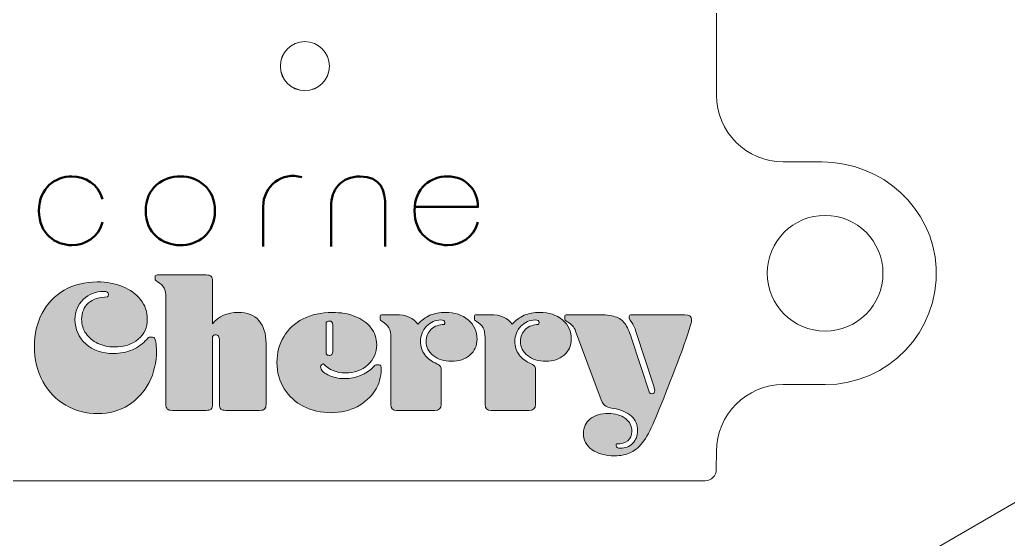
# Model space of a CAD drawing. Header units: inches. Extents: x -5.7 to 5.7, y -3.9 to 4.
# Drawn here: x -1.53 to 0.219, y -2.874 to -1.956 of the extents above; entities that cross this region are included whole.
import ezdxf

# ---------------------------------------------------------------- set-up
doc = ezdxf.new("R2010")
doc.units = ezdxf.units.IN
doc.header["$MEASUREMENT"] = 0
doc.layers.add('_U+5207_U+65AD_U+30D1_U+30B9', color=7, linetype='Continuous')
doc.layers.add('_U+5F6B_U+523B_U+30D1_U+30B9', color=7, linetype='Continuous')

# ---------------------------------------------------------------- blocks, each defined once
blk = doc.blocks.new('block 2')
at = {"layer": '_U+5F6B_U+523B_U+30D1_U+30B9', "color": 7, "lineweight": 50, "true_color": 0xffffff}
for points, knots in [([(-1.384, -2.2731), (-1.3915, -2.2458), (-1.4146, -2.2326), (-1.4381, -2.2326), (-1.4668, -2.2326), (-1.4962, -2.2525), (-1.4962, -2.2933), (-1.4962, -2.3343), (-1.4671, -2.3542), (-1.4378, -2.3542), (-1.4143, -2.3542), (-1.3915, -2.3409), (-1.384, -2.3138)], [0, 0, 0, 0, 1, 1, 1, 2, 2, 2, 3, 3, 3, 4, 4, 4, 4]), ([(-1.2467, -2.3542), (-1.2157, -2.3546), (-1.1847, -2.334), (-1.1847, -2.2935), (-1.1847, -2.253), (-1.2154, -2.2326), (-1.2458, -2.2326), (-1.2768, -2.2326), (-1.3074, -2.2528), (-1.3074, -2.2935), (-1.3074, -2.3337), (-1.2771, -2.3539), (-1.2467, -2.3542)], [0, 0, 0, 0, 1, 1, 1, 2, 2, 2, 3, 3, 3, 4, 4, 4, 4]), ([(-1.0308, -2.2341), (-1.066, -2.2237), (-1.0995, -2.2493), (-1.0995, -2.2862), (-1.0995, -2.2862), (-1.0995, -2.3567), (-1.0995, -2.3567)], [0, 0, 0, 0, 1, 1, 1, 2, 2, 2, 2]), ([(-0.8833, -2.3567), (-0.8833, -2.3567), (-0.8833, -2.2873), (-0.8833, -2.2873), (-0.8833, -2.2553), (-0.8916, -2.2335), (-0.9279, -2.2329), (-0.961, -2.2322), (-0.9793, -2.2559), (-0.9793, -2.2859), (-0.9793, -2.2859), (-0.9793, -2.3567), (-0.9793, -2.3567)], [0, 0, 0, 0, 1, 1, 1, 2, 2, 2, 3, 3, 3, 4, 4, 4, 4])]:
    blk.add_open_spline(points, degree=3, knots=knots, dxfattribs=at)
blk = doc.blocks.new('block 3')
at = {"layer": '_U+5F6B_U+523B_U+30D1_U+30B9', "true_color": 0xffffff}
h = blk.add_hatch(color=7, dxfattribs=at)
h.dxf.hatch_style = 2
edge = h.paths.add_edge_path()
edge.add_spline(control_points=[(-1.2716, -2.4478), (-1.2716, -2.44), (-1.2727, -2.4341), (-1.2749, -2.4299), (-1.2771, -2.4258), (-1.2812, -2.422), (-1.2872, -2.4185), (-1.2888, -2.4176), (-1.2897, -2.4169), (-1.2901, -2.4163), (-1.2904, -2.4157), (-1.2906, -2.415), (-1.2906, -2.4141), (-1.2906, -2.4141), (-1.2906, -2.4101), (-1.2906, -2.4101), (-1.2906, -2.4079), (-1.2892, -2.4068), (-1.2866, -2.4068), (-1.2866, -2.4068), (-1.2003, -2.4068), (-1.2003, -2.4068), (-1.1961, -2.4068), (-1.1931, -2.4076), (-1.1914, -2.4093), (-1.1898, -2.411), (-1.189, -2.4137), (-1.189, -2.4175), (-1.189, -2.4175), (-1.189, -2.4934), (-1.189, -2.4934), (-1.1781, -2.4799), (-1.163, -2.4731), (-1.1436, -2.4731), (-1.1277, -2.4731), (-1.1154, -2.4779), (-1.107, -2.4874), (-1.0986, -2.497), (-1.0943, -2.5105), (-1.0943, -2.5281), (-1.0943, -2.5281), (-1.0943, -2.6357), (-1.0943, -2.6357), (-1.0943, -2.6394), (-1.0952, -2.6421), (-1.0968, -2.6438), (-1.0985, -2.6455), (-1.1015, -2.6463), (-1.1057, -2.6463), (-1.1057, -2.6463), (-1.1656, -2.6463), (-1.1656, -2.6463), (-1.1699, -2.6463), (-1.1728, -2.6455), (-1.1745, -2.6438), (-1.1761, -2.6421), (-1.177, -2.6394), (-1.177, -2.6357), (-1.177, -2.6357), (-1.177, -2.5211), (-1.177, -2.5211), (-1.177, -2.5186), (-1.1775, -2.5166), (-1.1786, -2.5151), (-1.1797, -2.5135), (-1.1813, -2.5127), (-1.1833, -2.5127), (-1.186, -2.5127), (-1.1878, -2.5136), (-1.189, -2.5154), (-1.189, -2.5154), (-1.189, -2.6357), (-1.189, -2.6357), (-1.189, -2.6394), (-1.1898, -2.6421), (-1.1914, -2.6438), (-1.1931, -2.6455), (-1.1961, -2.6463), (-1.2003, -2.6463), (-1.2003, -2.6463), (-1.2602, -2.6463), (-1.2602, -2.6463), (-1.2645, -2.6463), (-1.2674, -2.6455), (-1.2691, -2.6438), (-1.2707, -2.6421), (-1.2716, -2.6394), (-1.2716, -2.6357), (-1.2716, -2.6357), (-1.2716, -2.4478), (-1.2716, -2.4478)], knot_values=[0, 0, 0, 0, 1, 1, 1, 2, 2, 2, 3, 3, 3, 4, 4, 4, 5, 5, 5, 6, 6, 6, 7, 7, 7, 8, 8, 8, 9, 9, 9, 10, 10, 10, 11, 11, 11, 12, 12, 12, 13, 13, 13, 14, 14, 14, 15, 15, 15, 16, 16, 16, 17, 17, 17, 18, 18, 18, 19, 19, 19, 20, 20, 20, 21, 21, 21, 22, 22, 22, 23, 23, 23, 24, 24, 24, 25, 25, 25, 26, 26, 26, 27, 27, 27, 28, 28, 28, 29, 29, 29, 30, 30, 30, 30], degree=3, periodic=1)
h = blk.add_hatch(color=7, dxfattribs=at)
h.dxf.hatch_style = 2
edge = h.paths.add_edge_path()
edge.add_spline(control_points=[(-1.3815, -2.4358), (-1.3959, -2.4358), (-1.408, -2.4406), (-1.4178, -2.4501), (-1.4276, -2.4596), (-1.4325, -2.4714), (-1.4325, -2.4854), (-1.4325, -2.503), (-1.4261, -2.5174), (-1.4133, -2.5287), (-1.4005, -2.54), (-1.3842, -2.5457), (-1.3642, -2.5457), (-1.3524, -2.5457), (-1.3414, -2.5435), (-1.331, -2.539), (-1.3207, -2.5346), (-1.3122, -2.5285), (-1.3055, -2.5207), (-1.3042, -2.5192), (-1.3032, -2.5181), (-1.3025, -2.5176), (-1.3019, -2.517), (-1.3011, -2.5167), (-1.3002, -2.5167), (-1.3002, -2.5167), (-1.2952, -2.5167), (-1.2952, -2.5167), (-1.2937, -2.5167), (-1.2925, -2.5173), (-1.2917, -2.5186), (-1.2909, -2.5198), (-1.2902, -2.5222), (-1.2896, -2.5257), (-1.2887, -2.5302), (-1.2882, -2.5352), (-1.2882, -2.5407), (-1.2882, -2.5614), (-1.2926, -2.5801), (-1.3012, -2.5968), (-1.3099, -2.6136), (-1.3221, -2.627), (-1.3379, -2.637), (-1.3536, -2.647), (-1.3717, -2.652), (-1.3922, -2.652), (-1.4128, -2.652), (-1.4316, -2.6471), (-1.4486, -2.6373), (-1.4656, -2.6276), (-1.4792, -2.6136), (-1.4893, -2.5953), (-1.4994, -2.5771), (-1.5044, -2.5564), (-1.5044, -2.5331), (-1.5044, -2.5113), (-1.4999, -2.4918), (-1.4908, -2.4746), (-1.4817, -2.4574), (-1.4687, -2.4438), (-1.4518, -2.4339), (-1.4349, -2.4241), (-1.4154, -2.4191), (-1.3932, -2.4191), (-1.3765, -2.4191), (-1.3615, -2.4218), (-1.3482, -2.4273), (-1.3349, -2.4327), (-1.3243, -2.4404), (-1.3164, -2.4504), (-1.3085, -2.4604), (-1.3045, -2.4719), (-1.3045, -2.4847), (-1.3045, -2.4996), (-1.3099, -2.5116), (-1.3205, -2.5206), (-1.3312, -2.5296), (-1.3453, -2.534), (-1.3628, -2.534), (-1.3735, -2.534), (-1.3832, -2.532), (-1.392, -2.5279), (-1.4008, -2.5238), (-1.4078, -2.518), (-1.413, -2.5106), (-1.4182, -2.5031), (-1.4208, -2.4946), (-1.4208, -2.4851), (-1.4208, -2.4731), (-1.4167, -2.4635), (-1.4085, -2.4564), (-1.4003, -2.4493), (-1.3892, -2.4458), (-1.3752, -2.4458), (-1.3738, -2.4444), (-1.3732, -2.443), (-1.3732, -2.4414), (-1.3732, -2.4397), (-1.374, -2.4383), (-1.3755, -2.4373), (-1.3771, -2.4363), (-1.3791, -2.4358), (-1.3815, -2.4358)], knot_values=[0, 0, 0, 0, 1, 1, 1, 2, 2, 2, 3, 3, 3, 4, 4, 4, 5, 5, 5, 6, 6, 6, 7, 7, 7, 8, 8, 8, 9, 9, 9, 10, 10, 10, 11, 11, 11, 12, 12, 12, 13, 13, 13, 14, 14, 14, 15, 15, 15, 16, 16, 16, 17, 17, 17, 18, 18, 18, 19, 19, 19, 20, 20, 20, 21, 21, 21, 22, 22, 22, 23, 23, 23, 24, 24, 24, 25, 25, 25, 26, 26, 26, 27, 27, 27, 28, 28, 28, 29, 29, 29, 30, 30, 30, 31, 31, 31, 32, 32, 32, 33, 33, 33, 34, 34, 34, 34], degree=3, periodic=1)
h = blk.add_hatch(color=7, dxfattribs=at)
h.dxf.hatch_style = 2
edge = h.paths.add_edge_path()
edge.add_spline(control_points=[(-0.9977, -2.5694), (-0.9977, -2.5745), (-0.9934, -2.5792), (-0.9847, -2.5835), (-0.9761, -2.5879), (-0.9664, -2.59), (-0.9558, -2.59), (-0.9347, -2.59), (-0.9173, -2.5829), (-0.9038, -2.5687), (-0.9025, -2.5674), (-0.9015, -2.5665), (-0.901, -2.5662), (-0.9004, -2.5659), (-0.8996, -2.5657), (-0.8985, -2.5657), (-0.8985, -2.5657), (-0.8945, -2.5657), (-0.8945, -2.5657), (-0.8929, -2.5657), (-0.8919, -2.5663), (-0.8913, -2.5674), (-0.8908, -2.5685), (-0.8905, -2.5705), (-0.8905, -2.5734), (-0.8905, -2.5871), (-0.8942, -2.5998), (-0.9016, -2.6115), (-0.9091, -2.6232), (-0.9196, -2.6325), (-0.9333, -2.6397), (-0.9469, -2.6468), (-0.9622, -2.6503), (-0.9791, -2.6503), (-0.9971, -2.6503), (-1.0133, -2.6466), (-1.0277, -2.6393), (-1.0422, -2.632), (-1.0537, -2.6216), (-1.0622, -2.608), (-1.0707, -2.5945), (-1.075, -2.579), (-1.075, -2.5617), (-1.075, -2.5446), (-1.071, -2.5294), (-1.063, -2.5161), (-1.055, -2.5027), (-1.0437, -2.4922), (-1.0289, -2.4846), (-1.0141, -2.4769), (-0.9968, -2.4731), (-0.9771, -2.4731), (-0.9622, -2.4731), (-0.9488, -2.4754), (-0.9369, -2.4801), (-0.9251, -2.4847), (-0.9157, -2.4914), (-0.9088, -2.5001), (-0.9019, -2.5087), (-0.8985, -2.5187), (-0.8985, -2.53), (-0.8985, -2.5445), (-0.9037, -2.5564), (-0.9141, -2.5659), (-0.9246, -2.5753), (-0.9378, -2.58), (-0.9538, -2.58), (-0.9698, -2.58), (-0.9827, -2.5747), (-0.9927, -2.564), (-0.9941, -2.564), (-0.9952, -2.5645), (-0.9962, -2.5655), (-0.9972, -2.5665), (-0.9977, -2.5678), (-0.9977, -2.5694)], knot_values=[0, 0, 0, 0, 1, 1, 1, 2, 2, 2, 3, 3, 3, 4, 4, 4, 5, 5, 5, 6, 6, 6, 7, 7, 7, 8, 8, 8, 9, 9, 9, 10, 10, 10, 11, 11, 11, 12, 12, 12, 13, 13, 13, 14, 14, 14, 15, 15, 15, 16, 16, 16, 17, 17, 17, 18, 18, 18, 19, 19, 19, 20, 20, 20, 21, 21, 21, 22, 22, 22, 23, 23, 23, 24, 24, 24, 25, 25, 25, 25], degree=3, periodic=1)
edge = h.paths.add_edge_path()
edge.add_spline(control_points=[(-0.9877, -2.5464), (-0.9864, -2.5482), (-0.9846, -2.549), (-0.9824, -2.549), (-0.9784, -2.549), (-0.9764, -2.5468), (-0.9764, -2.5424), (-0.9764, -2.5424), (-0.9764, -2.4951), (-0.9764, -2.4951), (-0.9764, -2.4906), (-0.9784, -2.4884), (-0.9824, -2.4884), (-0.9846, -2.4884), (-0.9864, -2.4893), (-0.9877, -2.4911), (-0.9877, -2.4911), (-0.9877, -2.5464), (-0.9877, -2.5464)], knot_values=[0, 0, 0, 0, 1, 1, 1, 2, 2, 2, 3, 3, 3, 4, 4, 4, 5, 5, 5, 6, 6, 6, 6], degree=3, periodic=1)
h = blk.add_hatch(color=7, dxfattribs=at)
h.dxf.hatch_style = 2
edge = h.paths.add_edge_path()
edge.add_spline(control_points=[(-0.8648, -2.4771), (-0.8457, -2.4771), (-0.8327, -2.4827), (-0.8258, -2.4941), (-0.8194, -2.487), (-0.8122, -2.4817), (-0.8042, -2.4782), (-0.7962, -2.4748), (-0.787, -2.4731), (-0.7765, -2.4731), (-0.7603, -2.4731), (-0.747, -2.4775), (-0.7366, -2.4864), (-0.7261, -2.4953), (-0.7209, -2.5066), (-0.7209, -2.5204), (-0.7209, -2.5319), (-0.7251, -2.5413), (-0.7336, -2.5485), (-0.742, -2.5558), (-0.7529, -2.5594), (-0.7662, -2.5594), (-0.7793, -2.5594), (-0.79, -2.556), (-0.7984, -2.5494), (-0.8067, -2.5427), (-0.8109, -2.5343), (-0.8109, -2.5241), (-0.8109, -2.5154), (-0.8079, -2.5083), (-0.8019, -2.5027), (-0.7959, -2.4972), (-0.7882, -2.4944), (-0.7789, -2.4944), (-0.7782, -2.4933), (-0.7779, -2.4922), (-0.7779, -2.4911), (-0.7779, -2.488), (-0.7802, -2.4864), (-0.7849, -2.4864), (-0.7946, -2.4864), (-0.8031, -2.4901), (-0.8102, -2.4976), (-0.8173, -2.505), (-0.8209, -2.514), (-0.8209, -2.5244), (-0.8209, -2.5333), (-0.8183, -2.5411), (-0.8134, -2.5479), (-0.8084, -2.5547), (-0.8012, -2.56), (-0.7919, -2.564), (-0.7888, -2.5654), (-0.7867, -2.5669), (-0.7857, -2.5685), (-0.7847, -2.5702), (-0.7842, -2.573), (-0.7842, -2.577), (-0.7842, -2.577), (-0.7842, -2.6357), (-0.7842, -2.6357), (-0.7842, -2.6428), (-0.788, -2.6463), (-0.7955, -2.6463), (-0.7955, -2.6463), (-0.8632, -2.6463), (-0.8632, -2.6463), (-0.87, -2.6463), (-0.8735, -2.6428), (-0.8735, -2.6357), (-0.8735, -2.6357), (-0.8735, -2.5181), (-0.8735, -2.5181), (-0.8735, -2.5103), (-0.8746, -2.5043), (-0.8768, -2.5002), (-0.879, -2.4961), (-0.8832, -2.4923), (-0.8891, -2.4887), (-0.8907, -2.4879), (-0.8916, -2.4871), (-0.892, -2.4866), (-0.8923, -2.486), (-0.8925, -2.4853), (-0.8925, -2.4844), (-0.8925, -2.4844), (-0.8925, -2.4804), (-0.8925, -2.4804), (-0.8925, -2.4782), (-0.8911, -2.4771), (-0.8885, -2.4771), (-0.8885, -2.4771), (-0.8648, -2.4771), (-0.8648, -2.4771)], knot_values=[0, 0, 0, 0, 1, 1, 1, 2, 2, 2, 3, 3, 3, 4, 4, 4, 5, 5, 5, 6, 6, 6, 7, 7, 7, 8, 8, 8, 9, 9, 9, 10, 10, 10, 11, 11, 11, 12, 12, 12, 13, 13, 13, 14, 14, 14, 15, 15, 15, 16, 16, 16, 17, 17, 17, 18, 18, 18, 19, 19, 19, 20, 20, 20, 21, 21, 21, 22, 22, 22, 23, 23, 23, 24, 24, 24, 25, 25, 25, 26, 26, 26, 27, 27, 27, 28, 28, 28, 29, 29, 29, 30, 30, 30, 31, 31, 31, 31], degree=3, periodic=1)
h = blk.add_hatch(color=7, dxfattribs=at)
h.dxf.hatch_style = 2
edge = h.paths.add_edge_path()
edge.add_spline(control_points=[(-0.6979, -2.4771), (-0.6788, -2.4771), (-0.6658, -2.4827), (-0.6589, -2.4941), (-0.6525, -2.487), (-0.6453, -2.4817), (-0.6373, -2.4782), (-0.6293, -2.4748), (-0.6201, -2.4731), (-0.6097, -2.4731), (-0.5934, -2.4731), (-0.5801, -2.4775), (-0.5697, -2.4864), (-0.5592, -2.4953), (-0.554, -2.5066), (-0.554, -2.5204), (-0.554, -2.5319), (-0.5582, -2.5413), (-0.5667, -2.5485), (-0.5751, -2.5558), (-0.586, -2.5594), (-0.5993, -2.5594), (-0.6124, -2.5594), (-0.6231, -2.556), (-0.6315, -2.5494), (-0.6398, -2.5427), (-0.644, -2.5343), (-0.644, -2.5241), (-0.644, -2.5154), (-0.641, -2.5083), (-0.635, -2.5027), (-0.629, -2.4972), (-0.6213, -2.4944), (-0.612, -2.4944), (-0.6113, -2.4933), (-0.611, -2.4922), (-0.611, -2.4911), (-0.611, -2.488), (-0.6133, -2.4864), (-0.618, -2.4864), (-0.6278, -2.4864), (-0.6362, -2.4901), (-0.6433, -2.4976), (-0.6504, -2.505), (-0.654, -2.514), (-0.654, -2.5244), (-0.654, -2.5333), (-0.6515, -2.5411), (-0.6465, -2.5479), (-0.6415, -2.5547), (-0.6343, -2.56), (-0.625, -2.564), (-0.6219, -2.5654), (-0.6198, -2.5669), (-0.6188, -2.5685), (-0.6178, -2.5702), (-0.6173, -2.573), (-0.6173, -2.577), (-0.6173, -2.577), (-0.6173, -2.6357), (-0.6173, -2.6357), (-0.6173, -2.6428), (-0.6211, -2.6463), (-0.6286, -2.6463), (-0.6286, -2.6463), (-0.6963, -2.6463), (-0.6963, -2.6463), (-0.7031, -2.6463), (-0.7066, -2.6428), (-0.7066, -2.6357), (-0.7066, -2.6357), (-0.7066, -2.5181), (-0.7066, -2.5181), (-0.7066, -2.5103), (-0.7077, -2.5043), (-0.7099, -2.5002), (-0.7121, -2.4961), (-0.7163, -2.4923), (-0.7222, -2.4887), (-0.7238, -2.4879), (-0.7247, -2.4871), (-0.7251, -2.4866), (-0.7254, -2.486), (-0.7256, -2.4853), (-0.7256, -2.4844), (-0.7256, -2.4844), (-0.7256, -2.4804), (-0.7256, -2.4804), (-0.7256, -2.4782), (-0.7242, -2.4771), (-0.7216, -2.4771), (-0.7216, -2.4771), (-0.6979, -2.4771), (-0.6979, -2.4771)], knot_values=[0, 0, 0, 0, 1, 1, 1, 2, 2, 2, 3, 3, 3, 4, 4, 4, 5, 5, 5, 6, 6, 6, 7, 7, 7, 8, 8, 8, 9, 9, 9, 10, 10, 10, 11, 11, 11, 12, 12, 12, 13, 13, 13, 14, 14, 14, 15, 15, 15, 16, 16, 16, 17, 17, 17, 18, 18, 18, 19, 19, 19, 20, 20, 20, 21, 21, 21, 22, 22, 22, 23, 23, 23, 24, 24, 24, 25, 25, 25, 26, 26, 26, 27, 27, 27, 28, 28, 28, 29, 29, 29, 30, 30, 30, 31, 31, 31, 31], degree=3, periodic=1)
h = blk.add_hatch(color=7, dxfattribs=at)
h.dxf.hatch_style = 2
edge = h.paths.add_edge_path()
edge.add_spline(control_points=[(-0.5464, -2.5061), (-0.5477, -2.5023), (-0.5495, -2.4992), (-0.5518, -2.4967), (-0.5542, -2.4943), (-0.5577, -2.4916), (-0.5623, -2.4887), (-0.5646, -2.4874), (-0.5657, -2.486), (-0.5657, -2.4844), (-0.5657, -2.4844), (-0.5657, -2.4804), (-0.5657, -2.4804), (-0.5657, -2.4782), (-0.5643, -2.4771), (-0.5617, -2.4771), (-0.5617, -2.4771), (-0.5097, -2.4771), (-0.5097, -2.4771), (-0.4946, -2.4771), (-0.4835, -2.4782), (-0.4762, -2.4806), (-0.469, -2.4829), (-0.4634, -2.487), (-0.4592, -2.4927), (-0.4551, -2.4985), (-0.4512, -2.5071), (-0.4474, -2.5184), (-0.4474, -2.5184), (-0.4154, -2.615), (-0.4154, -2.615), (-0.4143, -2.6161), (-0.413, -2.6167), (-0.4114, -2.6167), (-0.4081, -2.6167), (-0.4064, -2.6148), (-0.4064, -2.611), (-0.4064, -2.6088), (-0.4073, -2.6051), (-0.4091, -2.6), (-0.4091, -2.6), (-0.4391, -2.5084), (-0.4391, -2.5084), (-0.442, -2.4995), (-0.4445, -2.4937), (-0.4468, -2.4911), (-0.4487, -2.4886), (-0.45, -2.487), (-0.4506, -2.4862), (-0.4511, -2.4855), (-0.4514, -2.4845), (-0.4514, -2.4834), (-0.4514, -2.4834), (-0.4514, -2.4804), (-0.4514, -2.4804), (-0.4514, -2.4782), (-0.4501, -2.4771), (-0.4474, -2.4771), (-0.4474, -2.4771), (-0.3531, -2.4771), (-0.3531, -2.4771), (-0.3451, -2.4771), (-0.3411, -2.48), (-0.3411, -2.4857), (-0.3411, -2.4911), (-0.3468, -2.5093), (-0.3581, -2.5404), (-0.3695, -2.5715), (-0.3849, -2.611), (-0.4044, -2.659), (-0.4116, -2.6765), (-0.4185, -2.6901), (-0.4254, -2.6998), (-0.4323, -2.7094), (-0.4399, -2.7163), (-0.4482, -2.7204), (-0.4566, -2.7245), (-0.4664, -2.7266), (-0.4777, -2.7266), (-0.4942, -2.7266), (-0.5074, -2.7229), (-0.5175, -2.7156), (-0.5276, -2.7083), (-0.5327, -2.6986), (-0.5327, -2.6866), (-0.5327, -2.6762), (-0.5286, -2.6677), (-0.5204, -2.6613), (-0.5122, -2.6549), (-0.5015, -2.6516), (-0.4884, -2.6516), (-0.4762, -2.6516), (-0.4662, -2.6546), (-0.4584, -2.6605), (-0.4506, -2.6664), (-0.4468, -2.674), (-0.4468, -2.6833), (-0.4468, -2.6904), (-0.4491, -2.6959), (-0.4539, -2.6998), (-0.4587, -2.7037), (-0.4654, -2.7056), (-0.4741, -2.7056), (-0.4745, -2.7065), (-0.4747, -2.7075), (-0.4747, -2.7086), (-0.4747, -2.7117), (-0.4722, -2.7133), (-0.4671, -2.7133), (-0.4584, -2.7133), (-0.4512, -2.7103), (-0.4454, -2.7044), (-0.4396, -2.6986), (-0.4368, -2.6912), (-0.4368, -2.6823), (-0.4368, -2.6718), (-0.4404, -2.6632), (-0.4477, -2.6565), (-0.4551, -2.6497), (-0.4657, -2.6451), (-0.4797, -2.6427), (-0.4877, -2.6413), (-0.4929, -2.6395), (-0.4954, -2.6373), (-0.4978, -2.6351), (-0.5004, -2.6302), (-0.503, -2.6227), (-0.503, -2.6227), (-0.5464, -2.5061), (-0.5464, -2.5061)], knot_values=[0, 0, 0, 0, 1, 1, 1, 2, 2, 2, 3, 3, 3, 4, 4, 4, 5, 5, 5, 6, 6, 6, 7, 7, 7, 8, 8, 8, 9, 9, 9, 10, 10, 10, 11, 11, 11, 12, 12, 12, 13, 13, 13, 14, 14, 14, 15, 15, 15, 16, 16, 16, 17, 17, 17, 18, 18, 18, 19, 19, 19, 20, 20, 20, 21, 21, 21, 22, 22, 22, 23, 23, 23, 24, 24, 24, 25, 25, 25, 26, 26, 26, 27, 27, 27, 28, 28, 28, 29, 29, 29, 30, 30, 30, 31, 31, 31, 32, 32, 32, 33, 33, 33, 34, 34, 34, 35, 35, 35, 36, 36, 36, 37, 37, 37, 38, 38, 38, 39, 39, 39, 40, 40, 40, 41, 41, 41, 42, 42, 42, 43, 43, 43, 43], degree=3, periodic=1)
at = {"layer": '_U+5F6B_U+523B_U+30D1_U+30B9', "color": 7, "lineweight": 9, "true_color": 0xffffff}
for points, knots in [([(-1.2716, -2.4478), (-1.2716, -2.44), (-1.2727, -2.4341), (-1.2749, -2.4299), (-1.2771, -2.4258), (-1.2812, -2.422), (-1.2872, -2.4185), (-1.2888, -2.4176), (-1.2897, -2.4169), (-1.2901, -2.4163), (-1.2904, -2.4157), (-1.2906, -2.415), (-1.2906, -2.4141), (-1.2906, -2.4141), (-1.2906, -2.4101), (-1.2906, -2.4101), (-1.2906, -2.4079), (-1.2892, -2.4068), (-1.2866, -2.4068), (-1.2866, -2.4068), (-1.2003, -2.4068), (-1.2003, -2.4068), (-1.1961, -2.4068), (-1.1931, -2.4076), (-1.1914, -2.4093), (-1.1898, -2.411), (-1.189, -2.4137), (-1.189, -2.4175), (-1.189, -2.4175), (-1.189, -2.4934), (-1.189, -2.4934), (-1.1781, -2.4799), (-1.163, -2.4731), (-1.1436, -2.4731), (-1.1277, -2.4731), (-1.1154, -2.4779), (-1.107, -2.4874), (-1.0986, -2.497), (-1.0943, -2.5105), (-1.0943, -2.5281), (-1.0943, -2.5281), (-1.0943, -2.6357), (-1.0943, -2.6357), (-1.0943, -2.6394), (-1.0952, -2.6421), (-1.0968, -2.6438), (-1.0985, -2.6455), (-1.1015, -2.6463), (-1.1057, -2.6463), (-1.1057, -2.6463), (-1.1656, -2.6463), (-1.1656, -2.6463), (-1.1699, -2.6463), (-1.1728, -2.6455), (-1.1745, -2.6438), (-1.1761, -2.6421), (-1.177, -2.6394), (-1.177, -2.6357), (-1.177, -2.6357), (-1.177, -2.5211), (-1.177, -2.5211), (-1.177, -2.5186), (-1.1775, -2.5166), (-1.1786, -2.5151), (-1.1797, -2.5135), (-1.1813, -2.5127), (-1.1833, -2.5127), (-1.186, -2.5127), (-1.1878, -2.5136), (-1.189, -2.5154), (-1.189, -2.5154), (-1.189, -2.6357), (-1.189, -2.6357), (-1.189, -2.6394), (-1.1898, -2.6421), (-1.1914, -2.6438), (-1.1931, -2.6455), (-1.1961, -2.6463), (-1.2003, -2.6463), (-1.2003, -2.6463), (-1.2602, -2.6463), (-1.2602, -2.6463), (-1.2645, -2.6463), (-1.2674, -2.6455), (-1.2691, -2.6438), (-1.2707, -2.6421), (-1.2716, -2.6394), (-1.2716, -2.6357), (-1.2716, -2.6357), (-1.2716, -2.4478), (-1.2716, -2.4478)], [0, 0, 0, 0, 1, 1, 1, 2, 2, 2, 3, 3, 3, 4, 4, 4, 5, 5, 5, 6, 6, 6, 7, 7, 7, 8, 8, 8, 9, 9, 9, 10, 10, 10, 11, 11, 11, 12, 12, 12, 13, 13, 13, 14, 14, 14, 15, 15, 15, 16, 16, 16, 17, 17, 17, 18, 18, 18, 19, 19, 19, 20, 20, 20, 21, 21, 21, 22, 22, 22, 23, 23, 23, 24, 24, 24, 25, 25, 25, 26, 26, 26, 27, 27, 27, 28, 28, 28, 29, 29, 29, 30, 30, 30, 30]), ([(-1.3815, -2.4358), (-1.3959, -2.4358), (-1.408, -2.4406), (-1.4178, -2.4501), (-1.4276, -2.4596), (-1.4325, -2.4714), (-1.4325, -2.4854), (-1.4325, -2.503), (-1.4261, -2.5174), (-1.4133, -2.5287), (-1.4005, -2.54), (-1.3842, -2.5457), (-1.3642, -2.5457), (-1.3524, -2.5457), (-1.3414, -2.5435), (-1.331, -2.539), (-1.3207, -2.5346), (-1.3122, -2.5285), (-1.3055, -2.5207), (-1.3042, -2.5192), (-1.3032, -2.5181), (-1.3025, -2.5176), (-1.3019, -2.517), (-1.3011, -2.5167), (-1.3002, -2.5167), (-1.3002, -2.5167), (-1.2952, -2.5167), (-1.2952, -2.5167), (-1.2937, -2.5167), (-1.2925, -2.5173), (-1.2917, -2.5186), (-1.2909, -2.5198), (-1.2902, -2.5222), (-1.2896, -2.5257), (-1.2887, -2.5302), (-1.2882, -2.5352), (-1.2882, -2.5407), (-1.2882, -2.5614), (-1.2926, -2.5801), (-1.3012, -2.5968), (-1.3099, -2.6136), (-1.3221, -2.627), (-1.3379, -2.637), (-1.3536, -2.647), (-1.3717, -2.652), (-1.3922, -2.652), (-1.4128, -2.652), (-1.4316, -2.6471), (-1.4486, -2.6373), (-1.4656, -2.6276), (-1.4792, -2.6136), (-1.4893, -2.5953), (-1.4994, -2.5771), (-1.5044, -2.5564), (-1.5044, -2.5331), (-1.5044, -2.5113), (-1.4999, -2.4918), (-1.4908, -2.4746), (-1.4817, -2.4574), (-1.4687, -2.4438), (-1.4518, -2.4339), (-1.4349, -2.4241), (-1.4154, -2.4191), (-1.3932, -2.4191), (-1.3765, -2.4191), (-1.3615, -2.4218), (-1.3482, -2.4273), (-1.3349, -2.4327), (-1.3243, -2.4404), (-1.3164, -2.4504), (-1.3085, -2.4604), (-1.3045, -2.4719), (-1.3045, -2.4847), (-1.3045, -2.4996), (-1.3099, -2.5116), (-1.3205, -2.5206), (-1.3312, -2.5296), (-1.3453, -2.534), (-1.3628, -2.534), (-1.3735, -2.534), (-1.3832, -2.532), (-1.392, -2.5279), (-1.4008, -2.5238), (-1.4078, -2.518), (-1.413, -2.5106), (-1.4182, -2.5031), (-1.4208, -2.4946), (-1.4208, -2.4851), (-1.4208, -2.4731), (-1.4167, -2.4635), (-1.4085, -2.4564), (-1.4003, -2.4493), (-1.3892, -2.4458), (-1.3752, -2.4458), (-1.3738, -2.4444), (-1.3732, -2.443), (-1.3732, -2.4414), (-1.3732, -2.4397), (-1.374, -2.4383), (-1.3755, -2.4373), (-1.3771, -2.4363), (-1.3791, -2.4358), (-1.3815, -2.4358)], [0, 0, 0, 0, 1, 1, 1, 2, 2, 2, 3, 3, 3, 4, 4, 4, 5, 5, 5, 6, 6, 6, 7, 7, 7, 8, 8, 8, 9, 9, 9, 10, 10, 10, 11, 11, 11, 12, 12, 12, 13, 13, 13, 14, 14, 14, 15, 15, 15, 16, 16, 16, 17, 17, 17, 18, 18, 18, 19, 19, 19, 20, 20, 20, 21, 21, 21, 22, 22, 22, 23, 23, 23, 24, 24, 24, 25, 25, 25, 26, 26, 26, 27, 27, 27, 28, 28, 28, 29, 29, 29, 30, 30, 30, 31, 31, 31, 32, 32, 32, 33, 33, 33, 34, 34, 34, 34]), ([(-0.9977, -2.5694), (-0.9977, -2.5745), (-0.9934, -2.5792), (-0.9847, -2.5835), (-0.9761, -2.5879), (-0.9664, -2.59), (-0.9558, -2.59), (-0.9347, -2.59), (-0.9173, -2.5829), (-0.9038, -2.5687), (-0.9025, -2.5674), (-0.9015, -2.5665), (-0.901, -2.5662), (-0.9004, -2.5659), (-0.8996, -2.5657), (-0.8985, -2.5657), (-0.8985, -2.5657), (-0.8945, -2.5657), (-0.8945, -2.5657), (-0.8929, -2.5657), (-0.8919, -2.5663), (-0.8913, -2.5674), (-0.8908, -2.5685), (-0.8905, -2.5705), (-0.8905, -2.5734), (-0.8905, -2.5871), (-0.8942, -2.5998), (-0.9016, -2.6115), (-0.9091, -2.6232), (-0.9196, -2.6325), (-0.9333, -2.6397), (-0.9469, -2.6468), (-0.9622, -2.6503), (-0.9791, -2.6503), (-0.9971, -2.6503), (-1.0133, -2.6466), (-1.0277, -2.6393), (-1.0422, -2.632), (-1.0537, -2.6216), (-1.0622, -2.608), (-1.0707, -2.5945), (-1.075, -2.579), (-1.075, -2.5617), (-1.075, -2.5446), (-1.071, -2.5294), (-1.063, -2.5161), (-1.055, -2.5027), (-1.0437, -2.4922), (-1.0289, -2.4846), (-1.0141, -2.4769), (-0.9968, -2.4731), (-0.9771, -2.4731), (-0.9622, -2.4731), (-0.9488, -2.4754), (-0.9369, -2.4801), (-0.9251, -2.4847), (-0.9157, -2.4914), (-0.9088, -2.5001), (-0.9019, -2.5087), (-0.8985, -2.5187), (-0.8985, -2.53), (-0.8985, -2.5445), (-0.9037, -2.5564), (-0.9141, -2.5659), (-0.9246, -2.5753), (-0.9378, -2.58), (-0.9538, -2.58), (-0.9698, -2.58), (-0.9827, -2.5747), (-0.9927, -2.564), (-0.9941, -2.564), (-0.9952, -2.5645), (-0.9962, -2.5655), (-0.9972, -2.5665), (-0.9977, -2.5678), (-0.9977, -2.5694)], [0, 0, 0, 0, 1, 1, 1, 2, 2, 2, 3, 3, 3, 4, 4, 4, 5, 5, 5, 6, 6, 6, 7, 7, 7, 8, 8, 8, 9, 9, 9, 10, 10, 10, 11, 11, 11, 12, 12, 12, 13, 13, 13, 14, 14, 14, 15, 15, 15, 16, 16, 16, 17, 17, 17, 18, 18, 18, 19, 19, 19, 20, 20, 20, 21, 21, 21, 22, 22, 22, 23, 23, 23, 24, 24, 24, 25, 25, 25, 25]), ([(-0.8648, -2.4771), (-0.8457, -2.4771), (-0.8327, -2.4827), (-0.8258, -2.4941), (-0.8194, -2.487), (-0.8122, -2.4817), (-0.8042, -2.4782), (-0.7962, -2.4748), (-0.787, -2.4731), (-0.7765, -2.4731), (-0.7603, -2.4731), (-0.747, -2.4775), (-0.7366, -2.4864), (-0.7261, -2.4953), (-0.7209, -2.5066), (-0.7209, -2.5204), (-0.7209, -2.5319), (-0.7251, -2.5413), (-0.7336, -2.5485), (-0.742, -2.5558), (-0.7529, -2.5594), (-0.7662, -2.5594), (-0.7793, -2.5594), (-0.79, -2.556), (-0.7984, -2.5494), (-0.8067, -2.5427), (-0.8109, -2.5343), (-0.8109, -2.5241), (-0.8109, -2.5154), (-0.8079, -2.5083), (-0.8019, -2.5027), (-0.7959, -2.4972), (-0.7882, -2.4944), (-0.7789, -2.4944), (-0.7782, -2.4933), (-0.7779, -2.4922), (-0.7779, -2.4911), (-0.7779, -2.488), (-0.7802, -2.4864), (-0.7849, -2.4864), (-0.7946, -2.4864), (-0.8031, -2.4901), (-0.8102, -2.4976), (-0.8173, -2.505), (-0.8209, -2.514), (-0.8209, -2.5244), (-0.8209, -2.5333), (-0.8183, -2.5411), (-0.8134, -2.5479), (-0.8084, -2.5547), (-0.8012, -2.56), (-0.7919, -2.564), (-0.7888, -2.5654), (-0.7867, -2.5669), (-0.7857, -2.5685), (-0.7847, -2.5702), (-0.7842, -2.573), (-0.7842, -2.577), (-0.7842, -2.577), (-0.7842, -2.6357), (-0.7842, -2.6357), (-0.7842, -2.6428), (-0.788, -2.6463), (-0.7955, -2.6463), (-0.7955, -2.6463), (-0.8632, -2.6463), (-0.8632, -2.6463), (-0.87, -2.6463), (-0.8735, -2.6428), (-0.8735, -2.6357), (-0.8735, -2.6357), (-0.8735, -2.5181), (-0.8735, -2.5181), (-0.8735, -2.5103), (-0.8746, -2.5043), (-0.8768, -2.5002), (-0.879, -2.4961), (-0.8832, -2.4923), (-0.8891, -2.4887), (-0.8907, -2.4879), (-0.8916, -2.4871), (-0.892, -2.4866), (-0.8923, -2.486), (-0.8925, -2.4853), (-0.8925, -2.4844), (-0.8925, -2.4844), (-0.8925, -2.4804), (-0.8925, -2.4804), (-0.8925, -2.4782), (-0.8911, -2.4771), (-0.8885, -2.4771), (-0.8885, -2.4771), (-0.8648, -2.4771), (-0.8648, -2.4771)], [0, 0, 0, 0, 1, 1, 1, 2, 2, 2, 3, 3, 3, 4, 4, 4, 5, 5, 5, 6, 6, 6, 7, 7, 7, 8, 8, 8, 9, 9, 9, 10, 10, 10, 11, 11, 11, 12, 12, 12, 13, 13, 13, 14, 14, 14, 15, 15, 15, 16, 16, 16, 17, 17, 17, 18, 18, 18, 19, 19, 19, 20, 20, 20, 21, 21, 21, 22, 22, 22, 23, 23, 23, 24, 24, 24, 25, 25, 25, 26, 26, 26, 27, 27, 27, 28, 28, 28, 29, 29, 29, 30, 30, 30, 31, 31, 31, 31]), ([(-0.6979, -2.4771), (-0.6788, -2.4771), (-0.6658, -2.4827), (-0.6589, -2.4941), (-0.6525, -2.487), (-0.6453, -2.4817), (-0.6373, -2.4782), (-0.6293, -2.4748), (-0.6201, -2.4731), (-0.6097, -2.4731), (-0.5934, -2.4731), (-0.5801, -2.4775), (-0.5697, -2.4864), (-0.5592, -2.4953), (-0.554, -2.5066), (-0.554, -2.5204), (-0.554, -2.5319), (-0.5582, -2.5413), (-0.5667, -2.5485), (-0.5751, -2.5558), (-0.586, -2.5594), (-0.5993, -2.5594), (-0.6124, -2.5594), (-0.6231, -2.556), (-0.6315, -2.5494), (-0.6398, -2.5427), (-0.644, -2.5343), (-0.644, -2.5241), (-0.644, -2.5154), (-0.641, -2.5083), (-0.635, -2.5027), (-0.629, -2.4972), (-0.6213, -2.4944), (-0.612, -2.4944), (-0.6113, -2.4933), (-0.611, -2.4922), (-0.611, -2.4911), (-0.611, -2.488), (-0.6133, -2.4864), (-0.618, -2.4864), (-0.6278, -2.4864), (-0.6362, -2.4901), (-0.6433, -2.4976), (-0.6504, -2.505), (-0.654, -2.514), (-0.654, -2.5244), (-0.654, -2.5333), (-0.6515, -2.5411), (-0.6465, -2.5479), (-0.6415, -2.5547), (-0.6343, -2.56), (-0.625, -2.564), (-0.6219, -2.5654), (-0.6198, -2.5669), (-0.6188, -2.5685), (-0.6178, -2.5702), (-0.6173, -2.573), (-0.6173, -2.577), (-0.6173, -2.577), (-0.6173, -2.6357), (-0.6173, -2.6357), (-0.6173, -2.6428), (-0.6211, -2.6463), (-0.6286, -2.6463), (-0.6286, -2.6463), (-0.6963, -2.6463), (-0.6963, -2.6463), (-0.7031, -2.6463), (-0.7066, -2.6428), (-0.7066, -2.6357), (-0.7066, -2.6357), (-0.7066, -2.5181), (-0.7066, -2.5181), (-0.7066, -2.5103), (-0.7077, -2.5043), (-0.7099, -2.5002), (-0.7121, -2.4961), (-0.7163, -2.4923), (-0.7222, -2.4887), (-0.7238, -2.4879), (-0.7247, -2.4871), (-0.7251, -2.4866), (-0.7254, -2.486), (-0.7256, -2.4853), (-0.7256, -2.4844), (-0.7256, -2.4844), (-0.7256, -2.4804), (-0.7256, -2.4804), (-0.7256, -2.4782), (-0.7242, -2.4771), (-0.7216, -2.4771), (-0.7216, -2.4771), (-0.6979, -2.4771), (-0.6979, -2.4771)], [0, 0, 0, 0, 1, 1, 1, 2, 2, 2, 3, 3, 3, 4, 4, 4, 5, 5, 5, 6, 6, 6, 7, 7, 7, 8, 8, 8, 9, 9, 9, 10, 10, 10, 11, 11, 11, 12, 12, 12, 13, 13, 13, 14, 14, 14, 15, 15, 15, 16, 16, 16, 17, 17, 17, 18, 18, 18, 19, 19, 19, 20, 20, 20, 21, 21, 21, 22, 22, 22, 23, 23, 23, 24, 24, 24, 25, 25, 25, 26, 26, 26, 27, 27, 27, 28, 28, 28, 29, 29, 29, 30, 30, 30, 31, 31, 31, 31]), ([(-0.5464, -2.5061), (-0.5477, -2.5023), (-0.5495, -2.4992), (-0.5518, -2.4967), (-0.5542, -2.4943), (-0.5577, -2.4916), (-0.5623, -2.4887), (-0.5646, -2.4874), (-0.5657, -2.486), (-0.5657, -2.4844), (-0.5657, -2.4844), (-0.5657, -2.4804), (-0.5657, -2.4804), (-0.5657, -2.4782), (-0.5643, -2.4771), (-0.5617, -2.4771), (-0.5617, -2.4771), (-0.5097, -2.4771), (-0.5097, -2.4771), (-0.4946, -2.4771), (-0.4835, -2.4782), (-0.4762, -2.4806), (-0.469, -2.4829), (-0.4634, -2.487), (-0.4592, -2.4927), (-0.4551, -2.4985), (-0.4512, -2.5071), (-0.4474, -2.5184), (-0.4474, -2.5184), (-0.4154, -2.615), (-0.4154, -2.615), (-0.4143, -2.6161), (-0.413, -2.6167), (-0.4114, -2.6167), (-0.4081, -2.6167), (-0.4064, -2.6148), (-0.4064, -2.611), (-0.4064, -2.6088), (-0.4073, -2.6051), (-0.4091, -2.6), (-0.4091, -2.6), (-0.4391, -2.5084), (-0.4391, -2.5084), (-0.442, -2.4995), (-0.4445, -2.4937), (-0.4468, -2.4911), (-0.4487, -2.4886), (-0.45, -2.487), (-0.4506, -2.4862), (-0.4511, -2.4855), (-0.4514, -2.4845), (-0.4514, -2.4834), (-0.4514, -2.4834), (-0.4514, -2.4804), (-0.4514, -2.4804), (-0.4514, -2.4782), (-0.4501, -2.4771), (-0.4474, -2.4771), (-0.4474, -2.4771), (-0.3531, -2.4771), (-0.3531, -2.4771), (-0.3451, -2.4771), (-0.3411, -2.48), (-0.3411, -2.4857), (-0.3411, -2.4911), (-0.3468, -2.5093), (-0.3581, -2.5404), (-0.3695, -2.5715), (-0.3849, -2.611), (-0.4044, -2.659), (-0.4116, -2.6765), (-0.4185, -2.6901), (-0.4254, -2.6998), (-0.4323, -2.7094), (-0.4399, -2.7163), (-0.4482, -2.7204), (-0.4566, -2.7245), (-0.4664, -2.7266), (-0.4777, -2.7266), (-0.4942, -2.7266), (-0.5074, -2.7229), (-0.5175, -2.7156), (-0.5276, -2.7083), (-0.5327, -2.6986), (-0.5327, -2.6866), (-0.5327, -2.6762), (-0.5286, -2.6677), (-0.5204, -2.6613), (-0.5122, -2.6549), (-0.5015, -2.6516), (-0.4884, -2.6516), (-0.4762, -2.6516), (-0.4662, -2.6546), (-0.4584, -2.6605), (-0.4506, -2.6664), (-0.4468, -2.674), (-0.4468, -2.6833), (-0.4468, -2.6904), (-0.4491, -2.6959), (-0.4539, -2.6998), (-0.4587, -2.7037), (-0.4654, -2.7056), (-0.4741, -2.7056), (-0.4745, -2.7065), (-0.4747, -2.7075), (-0.4747, -2.7086), (-0.4747, -2.7117), (-0.4722, -2.7133), (-0.4671, -2.7133), (-0.4584, -2.7133), (-0.4512, -2.7103), (-0.4454, -2.7044), (-0.4396, -2.6986), (-0.4368, -2.6912), (-0.4368, -2.6823), (-0.4368, -2.6718), (-0.4404, -2.6632), (-0.4477, -2.6565), (-0.4551, -2.6497), (-0.4657, -2.6451), (-0.4797, -2.6427), (-0.4877, -2.6413), (-0.4929, -2.6395), (-0.4954, -2.6373), (-0.4978, -2.6351), (-0.5004, -2.6302), (-0.503, -2.6227), (-0.503, -2.6227), (-0.5464, -2.5061), (-0.5464, -2.5061)], [0, 0, 0, 0, 1, 1, 1, 2, 2, 2, 3, 3, 3, 4, 4, 4, 5, 5, 5, 6, 6, 6, 7, 7, 7, 8, 8, 8, 9, 9, 9, 10, 10, 10, 11, 11, 11, 12, 12, 12, 13, 13, 13, 14, 14, 14, 15, 15, 15, 16, 16, 16, 17, 17, 17, 18, 18, 18, 19, 19, 19, 20, 20, 20, 21, 21, 21, 22, 22, 22, 23, 23, 23, 24, 24, 24, 25, 25, 25, 26, 26, 26, 27, 27, 27, 28, 28, 28, 29, 29, 29, 30, 30, 30, 31, 31, 31, 32, 32, 32, 33, 33, 33, 34, 34, 34, 35, 35, 35, 36, 36, 36, 37, 37, 37, 38, 38, 38, 39, 39, 39, 40, 40, 40, 41, 41, 41, 42, 42, 42, 43, 43, 43, 43]), ([(-0.9877, -2.5464), (-0.9864, -2.5482), (-0.9846, -2.549), (-0.9824, -2.549), (-0.9784, -2.549), (-0.9764, -2.5468), (-0.9764, -2.5424), (-0.9764, -2.5424), (-0.9764, -2.4951), (-0.9764, -2.4951), (-0.9764, -2.4906), (-0.9784, -2.4884), (-0.9824, -2.4884), (-0.9846, -2.4884), (-0.9864, -2.4893), (-0.9877, -2.4911), (-0.9877, -2.4911), (-0.9877, -2.5464), (-0.9877, -2.5464)], [0, 0, 0, 0, 1, 1, 1, 2, 2, 2, 3, 3, 3, 4, 4, 4, 5, 5, 5, 6, 6, 6, 6])]:
    blk.add_open_spline(points, degree=3, knots=knots, dxfattribs=at)
blk = doc.blocks.new('block 90')
at = {"layer": '_U+5207_U+65AD_U+30D1_U+30B9', "color": 1, "lineweight": 9, "true_color": 0xff0000}
blk.add_open_spline([(5.238, -2.1028), (5.238, -2.168), (5.2909, -2.2209), (5.3561, -2.2209), (5.3561, -2.2209), (5.4247, -2.2209), (5.4247, -2.2209), (5.5307, -2.2209), (5.6219, -2.3023), (5.6269, -2.4082), (5.6323, -2.5212), (5.5422, -2.6146), (5.4303, -2.6146), (5.4303, -2.6146), (5.4303, -2.6146), (5.4303, -2.6146), (5.4303, -2.6146), (5.3562, -2.6146), (5.3562, -2.6146), (5.291, -2.6146), (5.2381, -2.6674), (5.2381, -2.7327), (5.2381, -2.7327), (5.2376, -2.7647), (5.2376, -2.7647), (5.2376, -2.7756), (5.2288, -2.7844), (5.2179, -2.7844), (5.2179, -2.7844), (4.5486, -2.7844), (4.5486, -2.7844), (4.5486, -2.7844), (4.4698, -2.7844), (4.4698, -2.7844), (4.4698, -2.7844), (3.0524, -2.7844), (3.0524, -2.7844), (3.0472, -2.7844), (3.0422, -2.7865), (3.0385, -2.7902), (3.0386, -2.79), (2.6233, -3.3593), (2.6233, -3.3593), (2.6194, -3.3626), (2.6146, -3.3646), (2.6095, -3.3652), (2.6095, -3.3652), (1.1609, -3.5805), (1.1609, -3.5805), (1.1572, -3.5811), (1.1535, -3.5821), (1.1499, -3.5833), (1.1499, -3.5833), (0.5692, -3.9176), (0.5692, -3.9176), (0.5537, -3.9285), (0.5323, -3.9248), (0.5213, -3.9093), (0.5213, -3.9093), (0.4213, -3.7352), (0.4213, -3.7352), (0.3887, -3.6783), (0.316, -3.6589), (0.2594, -3.6919), (0.2594, -3.6919), (0.1961, -3.7289), (0.1961, -3.7289), (0.1019, -3.7832), (-0.0185, -3.751), (-0.0728, -3.6568), (-0.1272, -3.5627), (-0.0949, -3.4423), (-0.0008, -3.3879), (-0.0008, -3.3879), (-0.0008, -3.3879), (-0.0008, -3.3879), (-0.0008, -3.3879), (0.0643, -3.3498), (0.0643, -3.3498), (0.1201, -3.317), (0.1392, -3.2454), (0.107, -3.1892), (0.107, -3.1892), (-0.0004, -3.0014), (-0.0004, -3.0014), (-0.0125, -2.9784), (-0.0061, -2.9501), (0.0147, -2.9345), (0.0147, -2.9345), (0.7657, -2.4999), (0.7657, -2.4999), (0.7773, -2.4897), (0.7853, -2.476), (0.7885, -2.4609), (0.7885, -2.4609), (0.7885, -1.1896), (0.7885, -1.1896), (0.7885, -1.1896), (0.7885, -0.5494), (0.7885, -0.5494), (0.7885, -0.5494), (0.7885, -0.5008), (0.7885, -0.5008), (0.7885, -0.4899), (0.7973, -0.4811), (0.8082, -0.4811), (0.8082, -0.4811), (0.8282, -0.4811), (0.8282, -0.4811), (0.8934, -0.481), (0.9462, -0.4282), (0.9462, -0.363), (0.9462, -0.363), (0.9462, -0.2888), (0.9462, -0.2888), (0.9462, -0.1769), (1.0395, -0.0868), (1.1526, -0.0922), (1.2584, -0.0971), (1.3399, -0.1883), (1.3399, -0.2943), (1.3399, -0.2943), (1.3399, -0.3629), (1.3399, -0.3629), (1.3399, -0.4282), (1.3927, -0.481), (1.4579, -0.4811), (1.4579, -0.4811), (1.5169, -0.4811), (1.5169, -0.4811), (1.5277, -0.4811), (1.5366, -0.4723), (1.5366, -0.4614), (1.5366, -0.4614), (1.5366, -0.4023), (1.5366, -0.4023), (1.5366, -0.3915), (1.5454, -0.3827), (1.5563, -0.3827), (1.5563, -0.3827), (2.265, -0.3827), (2.265, -0.3827), (2.2758, -0.3827), (2.2847, -0.3738), (2.2847, -0.363), (2.2847, -0.363), (2.2847, -0.3138), (2.2847, -0.3138), (2.2847, -0.3029), (2.2935, -0.2941), (2.3043, -0.2941), (2.3043, -0.2941), (2.9737, -0.2941), (2.9737, -0.2941), (2.9845, -0.2941), (2.9934, -0.3029), (2.9934, -0.3138), (2.9934, -0.3138), (2.9934, -0.363), (2.9934, -0.363), (2.9934, -0.3738), (3.0022, -0.3827), (3.013, -0.3827), (3.013, -0.3827), (3.7218, -0.3827), (3.7218, -0.3827), (3.7326, -0.3827), (3.7414, -0.3915), (3.7414, -0.4023), (3.7414, -0.4023), (3.7414, -0.55), (3.7414, -0.55), (3.7414, -0.5609), (3.7503, -0.5697), (3.7611, -0.5697), (3.7611, -0.5697), (4.4698, -0.5697), (4.4698, -0.5697), (4.4698, -0.5697), (4.5486, -0.5697), (4.5486, -0.5697), (4.5486, -0.5697), (5.2179, -0.5697), (5.2179, -0.5697), (5.2288, -0.5697), (5.2376, -0.5785), (5.2376, -0.5894), (5.2376, -0.5894), (5.2376, -0.5894), (5.2376, -0.5894), (5.2376, -0.5894), (5.2376, -0.6057), (5.2376, -0.6057), (5.2376, -0.671), (5.2905, -0.7239), (5.3557, -0.7239), (5.3557, -0.7239), (5.4244, -0.7239), (5.4244, -0.7239), (5.5304, -0.7239), (5.6216, -0.8053), (5.6266, -0.9112), (5.6319, -1.0242), (5.5418, -1.1176), (5.4299, -1.1176), (5.4299, -1.1176), (5.4299, -1.1176), (5.4299, -1.1176), (5.4299, -1.1176), (5.3558, -1.1176), (5.3558, -1.1176), (5.2906, -1.1176), (5.2377, -1.1704), (5.2377, -1.2357), (5.2377, -1.2357), (5.238, -2.1028), (5.238, -2.1028)], degree=3, knots=[0, 0, 0, 0, 1, 1, 1, 2, 2, 2, 3, 3, 3, 4, 4, 4, 5, 5, 5, 6, 6, 6, 7, 7, 7, 8, 8, 8, 9, 9, 9, 10, 10, 10, 11, 11, 11, 12, 12, 12, 13, 13, 13, 14, 14, 14, 15, 15, 15, 16, 16, 16, 17, 17, 17, 18, 18, 18, 19, 19, 19, 20, 20, 20, 21, 21, 21, 22, 22, 22, 23, 23, 23, 24, 24, 24, 25, 25, 25, 26, 26, 26, 27, 27, 27, 28, 28, 28, 29, 29, 29, 30, 30, 30, 31, 31, 31, 32, 32, 32, 33, 33, 33, 34, 34, 34, 35, 35, 35, 36, 36, 36, 37, 37, 37, 38, 38, 38, 39, 39, 39, 40, 40, 40, 41, 41, 41, 42, 42, 42, 43, 43, 43, 44, 44, 44, 45, 45, 45, 46, 46, 46, 47, 47, 47, 48, 48, 48, 49, 49, 49, 50, 50, 50, 51, 51, 51, 52, 52, 52, 53, 53, 53, 54, 54, 54, 55, 55, 55, 56, 56, 56, 57, 57, 57, 58, 58, 58, 59, 59, 59, 60, 60, 60, 61, 61, 61, 62, 62, 62, 63, 63, 63, 64, 64, 64, 65, 65, 65, 66, 66, 66, 67, 67, 67, 68, 68, 68, 69, 69, 69, 70, 70, 70, 71, 71, 71, 72, 72, 72, 72], dxfattribs=at)
blk = doc.blocks.new('block 59')
at = {"layer": '_U+5207_U+65AD_U+30D1_U+30B9'}
blk.add_blockref('block 90', (0, 0), dxfattribs=at)
blk = doc.blocks.new('block 99')
at = {"layer": '_U+5207_U+65AD_U+30D1_U+30B9', "color": 1, "lineweight": 9, "true_color": 0xff0000}
blk.add_open_spline([(-0.9822, -2.0376), (-0.9822, -2.0137), (-1.0016, -1.9943), (-1.0255, -1.9943), (-1.0494, -1.9943), (-1.0688, -2.0137), (-1.0688, -2.0376), (-1.0688, -2.0615), (-1.0494, -2.0809), (-1.0255, -2.0809), (-1.0016, -2.0809), (-0.9822, -2.0615), (-0.9822, -2.0376), (-0.9822, -2.0376), (-0.9822, -2.0376), (-0.9822, -2.0376)], degree=3, knots=[0, 0, 0, 0, 1, 1, 1, 2, 2, 2, 3, 3, 3, 4, 4, 4, 5, 5, 5, 5], dxfattribs=at)
blk = doc.blocks.new('block 92')
at = {"layer": '_U+5207_U+65AD_U+30D1_U+30B9'}
blk.add_blockref('block 99', (0, 0), dxfattribs=at)
blk = doc.blocks.new('block 101')
at = {"layer": '_U+5207_U+65AD_U+30D1_U+30B9', "color": 1, "lineweight": 9, "true_color": 0xff0000}
blk.add_open_spline([(-0.9823, -2.0377), (-0.9823, -2.0137), (-1.0017, -1.9943), (-1.0257, -1.9943), (-1.0496, -1.9943), (-1.069, -2.0137), (-1.069, -2.0377), (-1.069, -2.0616), (-1.0496, -2.081), (-1.0257, -2.081), (-1.0017, -2.081), (-0.9823, -2.0616), (-0.9823, -2.0377), (-0.9823, -2.0377), (-0.9823, -2.0377), (-0.9823, -2.0377)], degree=3, knots=[0, 0, 0, 0, 1, 1, 1, 2, 2, 2, 3, 3, 3, 4, 4, 4, 5, 5, 5, 5], dxfattribs=at)
blk = doc.blocks.new('block 102')
at = {"layer": '_U+5207_U+65AD_U+30D1_U+30B9', "color": 1, "lineweight": 9, "true_color": 0xff0000}
blk.add_open_spline([(-0.1048, -2.5062), (-0.0483, -2.5062), (-0.0024, -2.4604), (-0.0024, -2.4039), (-0.0024, -2.3473), (-0.0483, -2.3015), (-0.1048, -2.3015), (-0.1613, -2.3015), (-0.2072, -2.3473), (-0.2072, -2.4039), (-0.2072, -2.4604), (-0.1613, -2.5062), (-0.1048, -2.5062), (-0.1048, -2.5062), (-0.1048, -2.5062), (-0.1048, -2.5062)], degree=3, knots=[0, 0, 0, 0, 1, 1, 1, 2, 2, 2, 3, 3, 3, 4, 4, 4, 5, 5, 5, 5], dxfattribs=at)
blk = doc.blocks.new('block 103')
at = {"layer": '_U+5207_U+65AD_U+30D1_U+30B9', "color": 1, "lineweight": 9, "true_color": 0xff0000}
blk.add_lwpolyline([(-0.2971, -2.0725), (-0.2971, -2.0725)], dxfattribs=at)
blk.add_open_spline([(-5.5355, -2.9876), (-5.5355, -2.9876), (-5.4281, -3.1754), (-5.4281, -3.1754), (-5.3959, -3.2316), (-5.415, -3.3032), (-5.4708, -3.3359), (-5.4708, -3.3359), (-5.5359, -3.3741), (-5.5359, -3.3741), (-5.5359, -3.3741), (-5.5359, -3.3741), (-5.5359, -3.3741), (-5.63, -3.4284), (-5.6623, -3.5488), (-5.6079, -3.643), (-5.5536, -3.7371), (-5.4332, -3.7694), (-5.339, -3.715), (-5.339, -3.715), (-5.2757, -3.6781), (-5.2757, -3.6781), (-5.2191, -3.645), (-5.1464, -3.6644), (-5.1138, -3.7213), (-5.1138, -3.7213), (-5.0138, -3.8955), (-5.0138, -3.8955), (-5.0028, -3.911), (-4.9814, -3.9146), (-4.9659, -3.9037), (-4.9659, -3.9037), (-4.3852, -3.5695), (-4.3852, -3.5695), (-4.3816, -3.5682), (-4.378, -3.5673), (-4.3742, -3.5666), (-4.3742, -3.5666), (-2.9256, -3.3513), (-2.9256, -3.3513), (-2.9205, -3.3508), (-2.9157, -3.3487), (-2.9118, -3.3454), (-2.9118, -3.3454), (-2.4965, -2.7761), (-2.4966, -2.7763), (-2.4929, -2.7726), (-2.4879, -2.7705), (-2.4827, -2.7705), (-2.4827, -2.7705), (-1.0653, -2.7705), (-1.0653, -2.7705), (-1.0653, -2.7705), (-0.9865, -2.7705), (-0.9865, -2.7705), (-0.9865, -2.7705), (-0.3172, -2.7705), (-0.3172, -2.7705), (-0.3063, -2.7705), (-0.2975, -2.7617), (-0.2975, -2.7509), (-0.2975, -2.7509), (-0.297, -2.7188), (-0.297, -2.7188), (-0.297, -2.6536), (-0.2441, -2.6007), (-0.1789, -2.6007), (-0.1789, -2.6007), (-0.1048, -2.6007), (-0.1048, -2.6007), (-0.1048, -2.6007), (-0.1048, -2.6007), (-0.1048, -2.6007), (0.0071, -2.6007), (0.0971, -2.5074), (0.0918, -2.3943), (0.0868, -2.2885), (-0.0044, -2.207), (-0.1104, -2.207), (-0.1104, -2.207), (-0.179, -2.207), (-0.179, -2.207), (-0.2442, -2.207), (-0.2971, -2.1541), (-0.2971, -2.0889), (-0.2971, -2.0889), (-0.2974, -1.2218), (-0.2974, -1.2218), (-0.2974, -1.1566), (-0.2445, -1.1037), (-0.1793, -1.1037), (-0.1793, -1.1037), (-0.1052, -1.1037), (-0.1052, -1.1037), (-0.1052, -1.1037), (-0.1052, -1.1037), (-0.1052, -1.1037), (0.0067, -1.1037), (0.0968, -1.0104), (0.0915, -0.8973), (0.0865, -0.7914), (-0.0047, -0.71), (-0.1107, -0.71), (-0.1107, -0.71), (-0.1794, -0.71), (-0.1794, -0.71), (-0.2446, -0.71), (-0.2975, -0.6571), (-0.2975, -0.5919), (-0.2975, -0.5919), (-0.2975, -0.5755), (-0.2975, -0.5755), (-0.2975, -0.5755), (-0.2975, -0.5755), (-0.2975, -0.5755), (-0.2975, -0.5646), (-0.3063, -0.5558), (-0.3172, -0.5558), (-0.3172, -0.5558), (-0.9865, -0.5558), (-0.9865, -0.5558), (-0.9865, -0.5558), (-1.0653, -0.5558), (-1.0653, -0.5558), (-1.0653, -0.5558), (-1.774, -0.5558), (-1.774, -0.5558), (-1.7848, -0.5558), (-1.7937, -0.547), (-1.7937, -0.5361), (-1.7937, -0.5361), (-1.7937, -0.3885), (-1.7937, -0.3885), (-1.7937, -0.3776), (-1.8025, -0.3688), (-1.8133, -0.3688), (-1.8133, -0.3688), (-2.5221, -0.3688), (-2.5221, -0.3688), (-2.5329, -0.3688), (-2.5417, -0.36), (-2.5417, -0.3491), (-2.5417, -0.3491), (-2.5417, -0.2999), (-2.5417, -0.2999), (-2.5417, -0.289), (-2.5506, -0.2802), (-2.5614, -0.2802), (-2.5614, -0.2802), (-3.2308, -0.2802), (-3.2308, -0.2802), (-3.2416, -0.2802), (-3.2505, -0.289), (-3.2505, -0.2999), (-3.2505, -0.2999), (-3.2505, -0.3491), (-3.2505, -0.3491), (-3.2505, -0.36), (-3.2593, -0.3688), (-3.2701, -0.3688), (-3.2701, -0.3688), (-3.9789, -0.3688), (-3.9789, -0.3688), (-3.9897, -0.3688), (-3.9985, -0.3776), (-3.9985, -0.3885), (-3.9985, -0.3885), (-3.9985, -0.4475), (-3.9985, -0.4475), (-3.9985, -0.4584), (-4.0074, -0.4672), (-4.0182, -0.4672), (-4.0182, -0.4672), (-4.0772, -0.4672), (-4.0772, -0.4672), (-4.1424, -0.4672), (-4.1952, -0.4143), (-4.1952, -0.3491), (-4.1952, -0.3491), (-4.1952, -0.2805), (-4.1952, -0.2805), (-4.1952, -0.1745), (-4.2767, -0.0833), (-4.3826, -0.0783), (-4.4956, -0.073), (-4.5889, -0.163), (-4.5889, -0.2749), (-4.5889, -0.2749), (-4.5889, -0.3491), (-4.5889, -0.3491), (-4.5889, -0.4143), (-4.6417, -0.4672), (-4.7069, -0.4672), (-4.7069, -0.4672), (-4.727, -0.4672), (-4.727, -0.4672), (-4.7378, -0.4672), (-4.7466, -0.4761), (-4.7466, -0.4869), (-4.7466, -0.4869), (-4.7465, -0.5354), (-4.7465, -0.5354), (-4.7476, -0.546), (-4.7557, -0.5545), (-4.7662, -0.556), (-4.7662, -0.556), (-5.5438, -0.556), (-5.5438, -0.556), (-5.5547, -0.556), (-5.5635, -0.5649), (-5.5635, -0.5757), (-5.5635, -0.5757), (-5.5635, -2.897), (-5.5635, -2.897), (-5.5618, -2.929), (-5.5521, -2.9601), (-5.5354, -2.9875)], degree=3, knots=[0, 0, 0, 0, 1, 1, 1, 2, 2, 2, 3, 3, 3, 4, 4, 4, 5, 5, 5, 6, 6, 6, 7, 7, 7, 8, 8, 8, 9, 9, 9, 10, 10, 10, 11, 11, 11, 12, 12, 12, 13, 13, 13, 14, 14, 14, 15, 15, 15, 16, 16, 16, 17, 17, 17, 18, 18, 18, 19, 19, 19, 20, 20, 20, 21, 21, 21, 22, 22, 22, 23, 23, 23, 24, 24, 24, 25, 25, 25, 26, 26, 26, 27, 27, 27, 28, 28, 28, 29, 29, 29, 30, 30, 30, 31, 31, 31, 32, 32, 32, 33, 33, 33, 34, 34, 34, 35, 35, 35, 36, 36, 36, 37, 37, 37, 38, 38, 38, 39, 39, 39, 40, 40, 40, 41, 41, 41, 42, 42, 42, 43, 43, 43, 44, 44, 44, 45, 45, 45, 46, 46, 46, 47, 47, 47, 48, 48, 48, 49, 49, 49, 50, 50, 50, 51, 51, 51, 52, 52, 52, 53, 53, 53, 54, 54, 54, 55, 55, 55, 56, 56, 56, 57, 57, 57, 58, 58, 58, 59, 59, 59, 60, 60, 60, 61, 61, 61, 62, 62, 62, 63, 63, 63, 64, 64, 64, 65, 65, 65, 66, 66, 66, 67, 67, 67, 68, 68, 68, 69, 69, 69, 70, 70, 70, 71, 71, 71, 72, 72, 72, 72], dxfattribs=at)
blk = doc.blocks.new('block 91')
at = {"layer": '_U+5207_U+65AD_U+30D1_U+30B9'}
for name in ['block 103', 'block 92', 'block 101', 'block 102']:
    blk.add_blockref(name, (0, 0), dxfattribs=at)

msp = doc.modelspace()

# ---------------------------------------------------------------- linework, layer by layer
at = {"layer": '_U+5F6B_U+523B_U+30D1_U+30B9', "color": 7, "lineweight": 50, "true_color": 0xffffff}
msp.add_open_spline([(-0.8295, -2.2865), (-0.8295, -2.2865), (-0.7193, -2.2865), (-0.7193, -2.2865), (-0.7193, -2.2586), (-0.7389, -2.2326), (-0.7734, -2.2326), (-0.8022, -2.2326), (-0.8315, -2.2525), (-0.8315, -2.2933), (-0.8315, -2.3343), (-0.8025, -2.3542), (-0.7731, -2.3542), (-0.7497, -2.3542), (-0.7268, -2.3409), (-0.7193, -2.3138)], degree=3, knots=[0, 0, 0, 0, 1, 1, 1, 2, 2, 2, 3, 3, 3, 4, 4, 4, 5, 5, 5, 5], dxfattribs=at)

# ---------------------------------------------------------------- block references
at = {"layer": '_U+5207_U+65AD_U+30D1_U+30B9'}
for name in ['block 91', 'block 59']:
    msp.add_blockref(name, (0, 0), dxfattribs=at)
at = {"layer": '_U+5F6B_U+523B_U+30D1_U+30B9'}
for name in ['block 2', 'block 3']:
    msp.add_blockref(name, (0, 0), dxfattribs=at)

doc.saveas('drawing.dxf')
